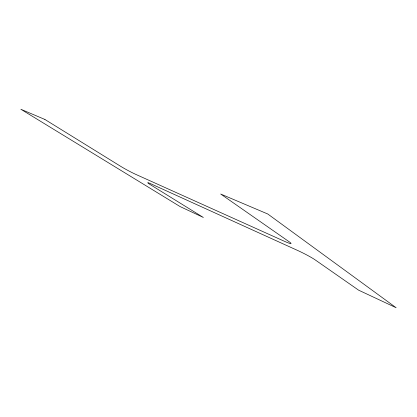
<?xml version="1.0" encoding="UTF-8"?>
<svg xmlns="http://www.w3.org/2000/svg" width="417" height="417" viewBox="0 0 417 417"><rect width="100%" height="100%" fill="white"/><g stroke="black" fill="none" stroke-linecap="round" stroke-linejoin="round"><path stroke-width="0.63" d="M44.89 119.455L20.85 109.259L180.097 206.571L203.381 217.476L150.48 184.757A11.363 0.725 28.1 0 1 150.886 183.808L297.832 250.549A14.037 1.079 27.1 0 1 314.997 259.77L358.578 290.149L396.15 307.741L267.787 214.004L220.671 194.014L289.335 241.881A14.981 1.251 27.2 0 1 284.342 241.25L135.483 174.243A12.119 0.813 28.3 0 1 120.591 166.274L44.89 119.455"/></g></svg>
